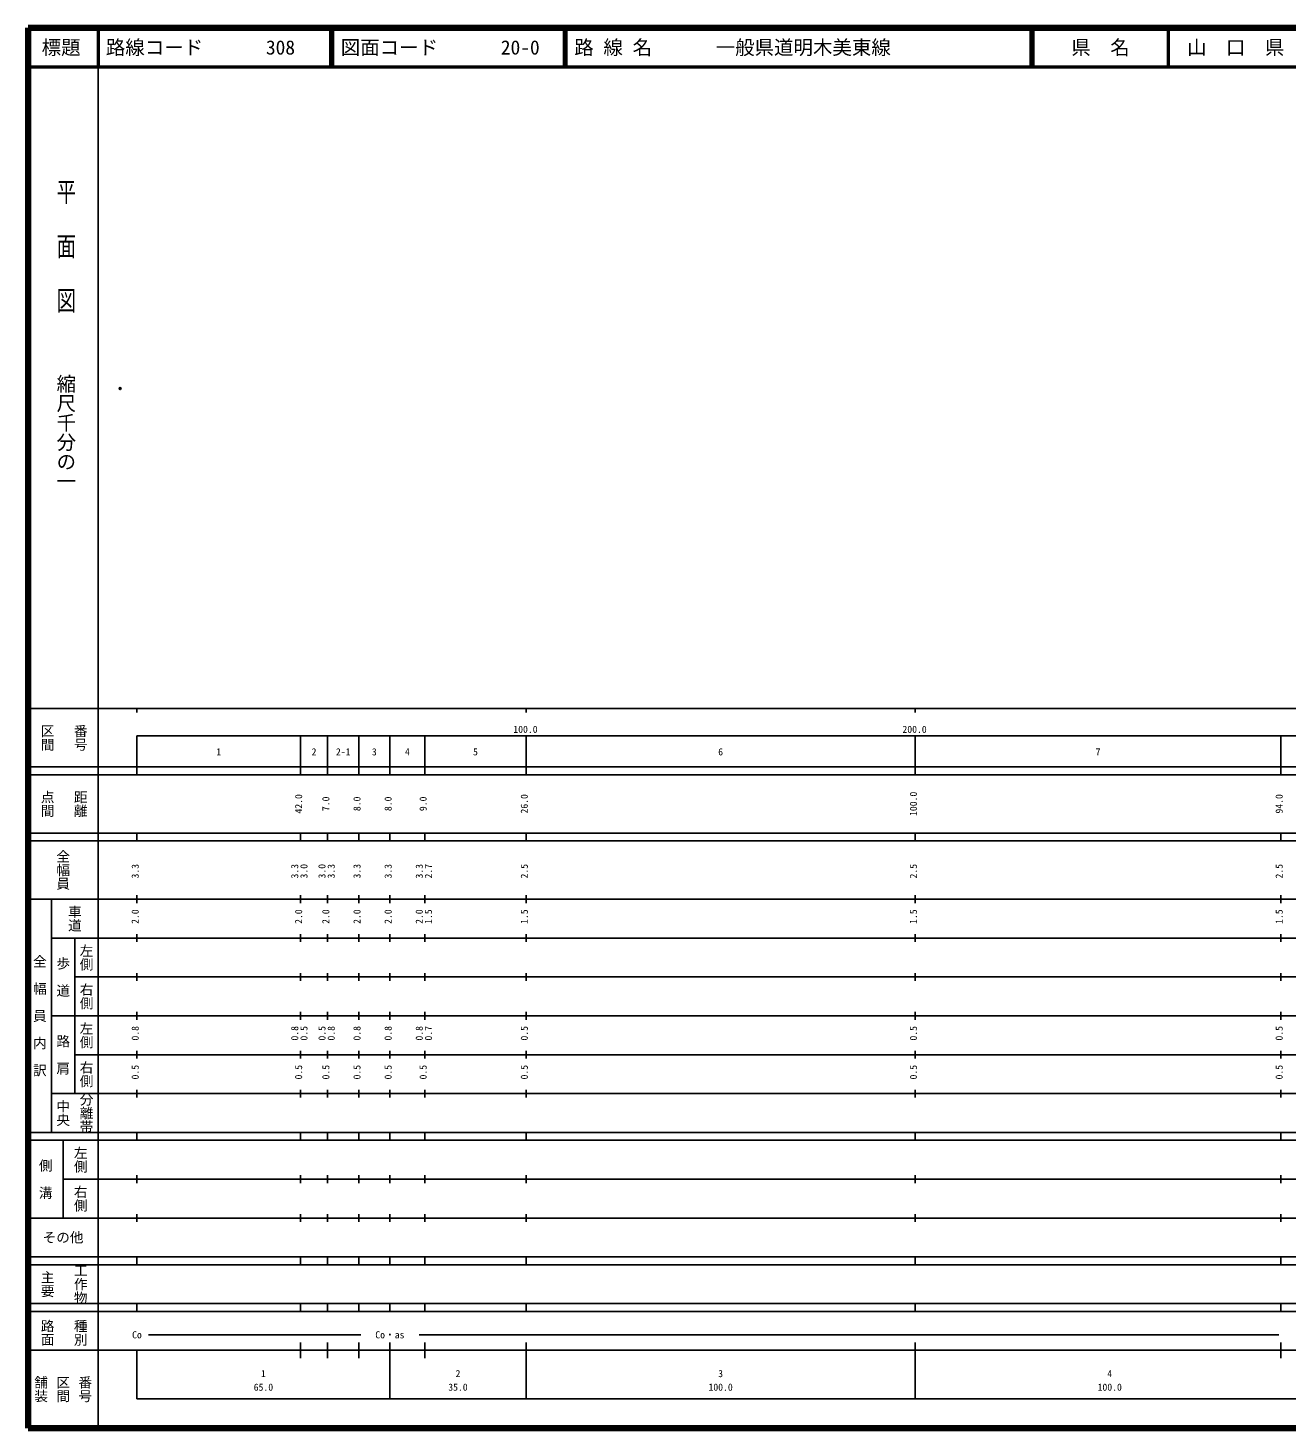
# Model space of a CAD drawing. Units: millimetres on the paper. Extents: x 40 to 680, y 20 to 380.
# Drawn here: x 40 to 363.6, y 20 to 380 of the extents above; entities that cross this region are included whole.
import ezdxf
from ezdxf.enums import TextEntityAlignment as Align

# ---------------------------------------------------------------- set-up
doc = ezdxf.new("R2010")
doc.units = ezdxf.units.MM
doc.header["$PDMODE"] = 32
doc.header["$PDSIZE"] = 0.5
doc.layers.add('M-OTRS', color=6, linetype='Continuous')
doc.layers.add('M-TTL-TXT', color=7, linetype='Continuous')
for name, color, linetype, lineweight in [('M-TTL', 2, 'Continuous', 140), ('M-TTL-BAND', 7, 'Continuous', 25), ('M-TTL-LINE', 7, 'Continuous', 50)]:
    doc.layers.add(name, color=color, linetype=linetype, lineweight=lineweight)
doc.styles.add('@ＭＳ ゴシック', font='')
doc.styles.add('ＭＳ ゴシック', font='')
doc.styles.get('@ＭＳ ゴシック').set_extended_font_data('@MS Gothic')
doc.styles.get('ＭＳ ゴシック').set_extended_font_data('MS Gothic')

msp = doc.modelspace()

# ---------------------------------------------------------------- linework, layer by layer
at = {"layer": 'M-OTRS'}
msp.add_point((63.674, 287.286), dxfattribs=at)
at = {"layer": 'M-TTL'}
for p, q in [((40, 380), (40, 20)), ((680, 380), (40, 380)), ((40, 20), (680, 20))]:
    msp.add_line(p, q, dxfattribs=at)
at = {"layer": 'M-TTL-BAND'}
for p, q in [((58, 370), (58, 20)), ((40, 205), (579, 205)), ((68, 205), (68, 204)), ((168, 205), (168, 204)), ((268, 205), (268, 204)), ((68, 198), (579, 198)), ((68, 198), (68, 188)), ((110, 188), (110, 198)), ((117, 188), (117, 198)), ((125, 188), (125, 198)), ((133, 188), (133, 198)), ((142, 188), (142, 198)), ((168, 188), (168, 198)), ((268, 188), (268, 198)), ((362, 188), (362, 198)), ((40, 190), (579, 190)), ((40, 188), (579, 188)), ((40, 173), (579, 173)), ((68, 171), (68, 173)), ((110, 171), (110, 173)), ((117, 171), (117, 173)), ((125, 171), (125, 173)), ((133, 171), (133, 173)), ((142, 171), (142, 173)), ((168, 171), (168, 173)), ((268, 171), (268, 173)), ((362, 171), (362, 173)), ((40, 171), (579, 171)), ((40, 156), (579, 156)), ((46, 96), (46, 156)), ((68, 155), (68, 157)), ((110, 155), (110, 157)), ((117, 155), (117, 157)), ((125, 155), (125, 157)), ((133, 155), (133, 157)), ((142, 155), (142, 157)), ((168, 155), (168, 157)), ((268, 155), (268, 157)), ((362, 155), (362, 157)), ((46, 146), (579, 146)), ((52, 146), (52, 106)), ((68, 145), (68, 147)), ((110, 145), (110, 147)), ((117, 145), (117, 147)), ((125, 145), (125, 147)), ((133, 145), (133, 147)), ((142, 145), (142, 147)), ((168, 145), (168, 147)), ((268, 145), (268, 147)), ((362, 145), (362, 147)), ((68, 135), (68, 137)), ((110, 135), (110, 137)), ((117, 135), (117, 137)), ((125, 135), (125, 137)), ((133, 135), (133, 137)), ((142, 135), (142, 137)), ((168, 135), (168, 137)), ((268, 135), (268, 137)), ((362, 135), (362, 137)), ((52, 136), (579, 136)), ((46, 126), (579, 126)), ((68, 125), (68, 127)), ((110, 125), (110, 127)), ((117, 125), (117, 127)), ((125, 125), (125, 127)), ((133, 125), (133, 127)), ((142, 125), (142, 127)), ((168, 125), (168, 127)), ((268, 125), (268, 127)), ((362, 125), (362, 127)), ((52, 116), (579, 116)), ((68, 115), (68, 117)), ((110, 115), (110, 117)), ((117, 115), (117, 117)), ((125, 115), (125, 117)), ((133, 115), (133, 117)), ((142, 115), (142, 117)), ((168, 115), (168, 117)), ((268, 115), (268, 117)), ((362, 115), (362, 117)), ((46, 106), (579, 106)), ((68, 105), (68, 107)), ((110, 105), (110, 107)), ((117, 105), (117, 107)), ((125, 105), (125, 107)), ((133, 105), (133, 107)), ((142, 105), (142, 107)), ((168, 105), (168, 107)), ((268, 105), (268, 107)), ((362, 105), (362, 107)), ((40, 96), (579, 96)), ((40, 94), (579, 94)), ((49, 94), (49, 74)), ((68, 94), (68, 96)), ((110, 94), (110, 96)), ((117, 94), (117, 96)), ((125, 94), (125, 96)), ((133, 94), (133, 96)), ((142, 94), (142, 96)), ((168, 94), (168, 96)), ((268, 94), (268, 96)), ((362, 94), (362, 96)), ((49, 84), (579, 84)), ((68, 83), (68, 85)), ((110, 83), (110, 85)), ((117, 83), (117, 85)), ((125, 83), (125, 85)), ((133, 83), (133, 85)), ((142, 83), (142, 85)), ((168, 83), (168, 85)), ((268, 83), (268, 85)), ((362, 83), (362, 85)), ((40, 74), (579, 74)), ((68, 73), (68, 75)), ((110, 73), (110, 75)), ((117, 73), (117, 75)), ((125, 73), (125, 75)), ((133, 73), (133, 75)), ((142, 73), (142, 75)), ((168, 73), (168, 75)), ((268, 73), (268, 75)), ((362, 73), (362, 75)), ((40, 64), (579, 64)), ((40, 62), (579, 62)), ((68, 62), (68, 64)), ((110, 62), (110, 64)), ((117, 62), (117, 64)), ((125, 62), (125, 64)), ((133, 62), (133, 64)), ((142, 62), (142, 64)), ((168, 62), (168, 64)), ((268, 62), (268, 64)), ((362, 62), (362, 64)), ((40, 52), (579, 52)), ((68, 50), (68, 52)), ((110, 50), (110, 52)), ((117, 50), (117, 52)), ((125, 50), (125, 52)), ((133, 50), (133, 52)), ((142, 50), (142, 52)), ((168, 50), (168, 52)), ((268, 50), (268, 52)), ((362, 50), (362, 52)), ((40, 50), (579, 50)), ((71, 44), (125.5, 44)), ((140.5, 44), (361.5, 44)), ((40, 40), (579, 40)), ((68, 40), (68, 27.5)), ((110, 38), (110, 42)), ((117, 38), (117, 42)), ((125, 38), (125, 42)), ((133, 27.5), (133, 42)), ((142, 38), (142, 42)), ((168, 27.5), (168, 42)), ((268, 27.5), (268, 42)), ((362, 38), (362, 42)), ((68, 27.5), (579, 27.5))]:
    msp.add_line(p, q, dxfattribs=at)
at = {"layer": 'M-TTL-LINE'}
for p, q in [((58, 380), (58, 370)), ((117.75, 380), (117.75, 370)), ((118.25, 380), (118.25, 370)), ((177.75, 380), (177.75, 370)), ((178.25, 380), (178.25, 370)), ((297.75, 380), (297.75, 370)), ((298.25, 380), (298.25, 370)), ((333, 380), (333, 370)), ((40, 370), (680, 370))]:
    msp.add_line(p, q, dxfattribs=at)

# ---------------------------------------------------------------- texts
at = {"layer": 'M-TTL-BAND', "style": '@ＭＳ ゴシック', "width": 1.4}
msp.add_text('平  面  図', height=3.666, rotation=270, dxfattribs=at).set_placement((49.777, 306.475), align=Align.MIDDLE_RIGHT)
at = {"layer": 'M-TTL-BAND', "style": '@ＭＳ ゴシック'}
msp.add_text('縮尺千分の一', height=3.666, rotation=270, dxfattribs=at).set_placement((49.777, 261.03), align=Align.MIDDLE_RIGHT)
for s, p in [('区間', (45, 197.5)), ('番号', (53.5, 197.5)), ('点間', (45, 180.5)), ('距離', (53.5, 180.5)), ('全幅員', (49, 163.5)), ('車道', (52, 151)), ('左側', (55, 141)), ('全\u3000幅\u3000員\u3000内\u3000訳', (43, 126)), ('歩\u3000道', (49, 136)), ('右側', (55, 131)), ('左側', (55, 121)), ('路\u3000肩', (49, 116)), ('右側', (55, 111)), ('分離帯', (55, 101)), ('中央', (49, 101)), ('左側', (53.5, 89)), ('側\u3000溝', (44.5, 84)), ('右側', (53.5, 79)), ('工作物', (53.5, 57)), ('主要', (45, 57)), ('路面', (45, 44.5)), ('種別', (53.5, 44.5)), ('舗装', (43.333, 30)), ('区間', (49, 30)), ('番号', (54.667, 30))]:
    msp.add_text(s, height=2.566, rotation=270, dxfattribs=at).set_placement(p, align=Align.MIDDLE_CENTER)
at = {"layer": 'M-TTL-BAND', "style": 'ＭＳ ゴシック'}
for s, p in [('100.0', (167.844, 198.195)), ('200.0', (267.844, 198.195)), ('1', (89, 192.405)), ('2', (113.5, 192.405)), ('2-1', (121, 192.405)), ('3', (129, 192.405)), ('4', (137.5, 192.405)), ('5', (155, 192.405)), ('6', (218, 192.405)), ('7', (315, 192.405)), ('Co', (68, 42.5)), ('Co・as', (133, 42.5)), ('1', (100.5, 32.523)), ('2', (150.5, 32.523)), ('3', (218, 32.523)), ('4', (318, 32.523)), ('65.0', (100.5, 29.033)), ('35.0', (150.5, 29.033)), ('100.0', (218, 29.033)), ('100.0', (318, 29.033))]:
    msp.add_text(s, height=1.833, dxfattribs=at).set_placement(p, align=Align.BOTTOM_CENTER)
for s, p in [('42.0', (111, 180.5)), ('7.0', (118, 180.5)), ('8.0', (126, 180.5)), ('8.0', (134, 180.5)), ('9.0', (143, 180.5)), ('26.0', (169, 180.5)), ('100.0', (269, 180.5)), ('94.0', (363, 180.5)), ('3.3', (69, 163.174)), ('3.3', (110, 163.174)), ('3.0', (112.37, 163.174)), ('3.0', (117, 163.174)), ('3.3', (119.37, 163.174)), ('3.3', (126, 163.174)), ('3.3', (134, 163.174)), ('3.3', (142, 163.174)), ('2.7', (144.37, 163.174)), ('2.5', (169, 163.174)), ('2.5', (269, 163.174)), ('2.5', (363, 163.174)), ('2.0', (69, 151.5)), ('2.0', (111, 151.5)), ('2.0', (118, 151.5)), ('2.0', (126, 151.5)), ('2.0', (134, 151.5)), ('2.0', (142, 151.5)), ('1.5', (144.37, 151.5)), ('1.5', (169, 151.5)), ('1.5', (269, 151.5)), ('1.5', (363, 151.5)), ('0.8', (69, 121.5)), ('0.8', (110, 121.5)), ('0.5', (112.37, 121.5)), ('0.5', (117, 121.5)), ('0.8', (119.37, 121.5)), ('0.8', (126, 121.5)), ('0.8', (134, 121.5)), ('0.8', (142, 121.5)), ('0.7', (144.37, 121.5)), ('0.5', (169, 121.5)), ('0.5', (269, 121.5)), ('0.5', (363, 121.5)), ('0.5', (69, 111.5)), ('0.5', (111, 111.5)), ('0.5', (118, 111.5)), ('0.5', (126, 111.5)), ('0.5', (134, 111.5)), ('0.5', (143, 111.5)), ('0.5', (169, 111.5)), ('0.5', (269, 111.5)), ('0.5', (363, 111.5))]:
    msp.add_text(s, height=1.833, rotation=90, dxfattribs=at).set_placement(p, align=Align.BOTTOM_CENTER)
msp.add_text('その他', height=2.566, dxfattribs=at).set_placement((49, 69), align=Align.MIDDLE_CENTER)
at = {"layer": 'M-TTL-TXT', "style": 'ＭＳ ゴシック'}
for s, p in [('標題', (48.5, 375)), ('県\u3000名', (315.625, 375)), ('山\u3000口\u3000県', (350.375, 375))]:
    msp.add_text(s, height=3.666, dxfattribs=at).set_placement(p, align=Align.MIDDLE_CENTER)
for s, p in [('路線コード', (60, 375)), ('308', (101.142, 375)), ('図面コード', (120.38, 375)), ('20-0', (161.521, 375)), ('路 線 名', (180.38, 375)), ('一般県道明木美東線', (216.734, 375))]:
    msp.add_text(s, height=3.666, dxfattribs=at).set_placement(p, align=Align.MIDDLE_LEFT)

doc.saveas('drawing.dxf')
